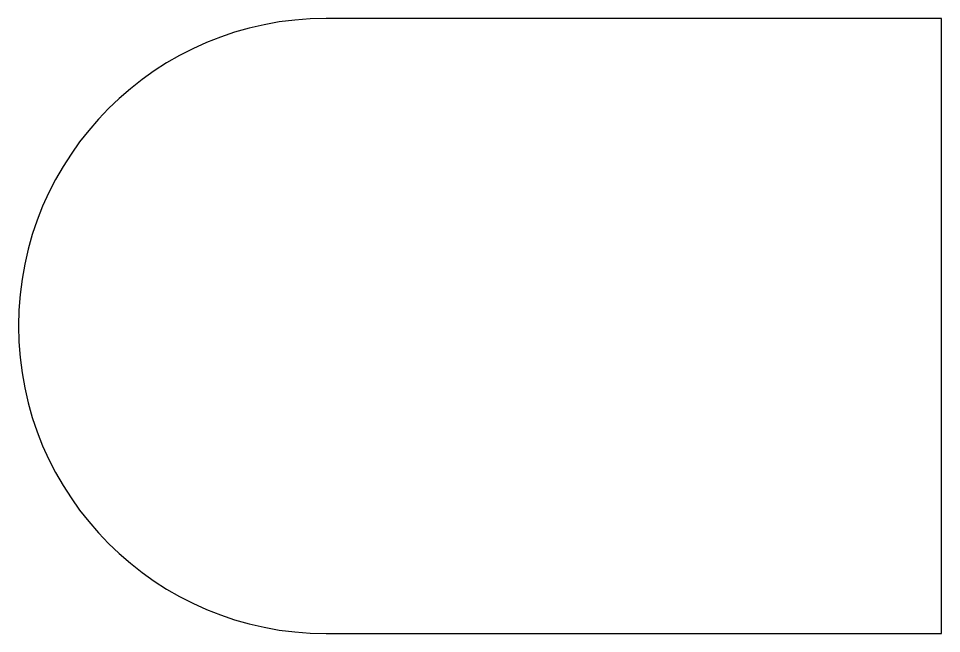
# Model space of a CAD drawing. Header units: metres. Extents: x 299375 to 299390, y 4028485 to 4028495.
import ezdxf

# ---------------------------------------------------------------- set-up
doc = ezdxf.new("R2010")
doc.units = ezdxf.units.M
doc.layers.add('PARCELA', color=7, linetype='Continuous')

msp = doc.modelspace()

# ---------------------------------------------------------------- linework, layer by layer
at = {"layer": 'PARCELA'}
msp.add_lwpolyline([(299380, 4028485), (299390, 4028485), (299390, 4028495), (299380, 4028495, 1)], format="xyb", close=True, dxfattribs=at)

doc.saveas('drawing.dxf')
